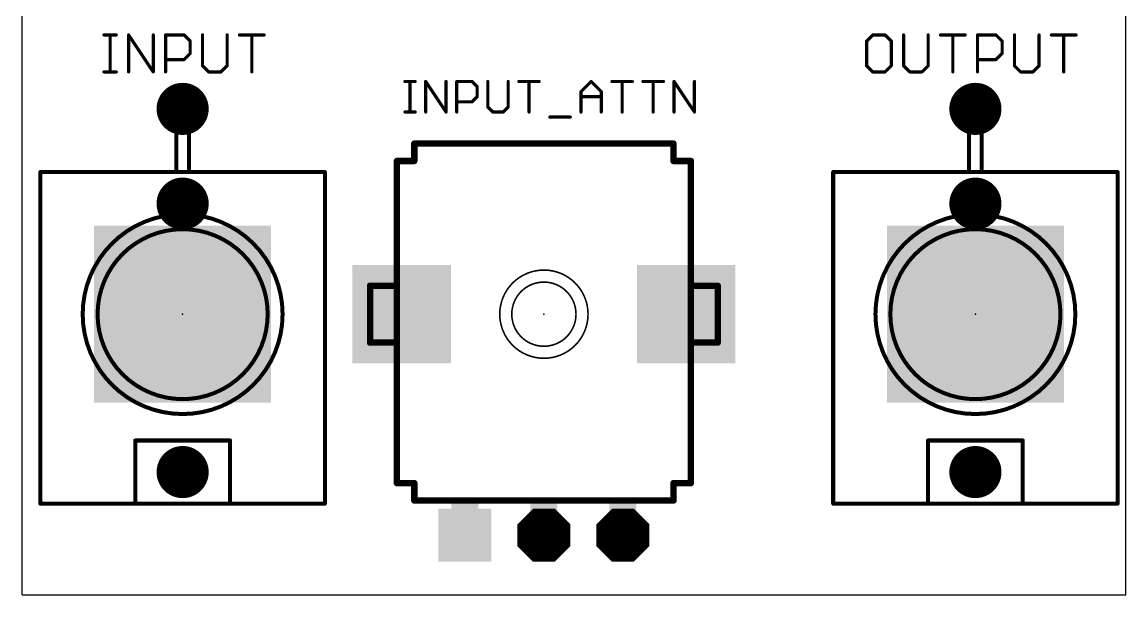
# Model space of a CAD drawing. Extents: x 0 to 35, y 0 to 103.
# Drawn here: x 0 to 34.92, y 0 to 18.14 of the extents above; entities that cross this region are included whole.
import ezdxf

# ---------------------------------------------------------------- set-up
doc = ezdxf.new("R2010")
doc.units = 0
for name, color, linetype in [('17', 110, 'CONTINUOUS'), ('20', 53, 'CONTINUOUS'), ('21', 253, 'CONTINUOUS'), ('23', 53, 'CONTINUOUS'), ('25', 253, 'CONTINUOUS'), ('41', 12, 'CONTINUOUS'), ('51', 253, 'CONTINUOUS')]:
    doc.layers.add(name, color=color, linetype=linetype)

# ---------------------------------------------------------------- blocks, each defined once
blk = doc.blocks.new('RECT')
blk.add_solid([(-0.5, -0.5), (0.5, -0.5), (-0.5, 0.5), (0.5, 0.5)])
blk = doc.blocks.new('ROUNDP')
at = {"const_width": 0.5}
blk.add_lwpolyline([(0, -0.25, 1), (0, 0.25, 1), (0, -0.25)], format="xyb", dxfattribs=at)
blk = doc.blocks.new('SQUAREP')
blk.add_solid([(-0.5, -0.5), (0.5, -0.5), (-0.5, 0.5), (0.5, 0.5)])
blk = doc.blocks.new('OCTAGONP')
at = {"const_width": 0.5}
blk.add_lwpolyline([(-0.25, -0.1036), (-0.25, 0.1036), (-0.1036, 0.25), (0.1036, 0.25), (0.25, 0.1036), (0.25, -0.1036), (0.1036, -0.25), (-0.1036, -0.25), (-0.25, -0.1036), (-0.25, 0.1036)], dxfattribs=at)

msp = doc.modelspace()

# ---------------------------------------------------------------- linework, layer by layer
at = {"layer": '20'}
for p, q in [((0, 0), (0, 99.695)), ((34.925, 0), (34.925, 99.695)), ((0, 0), (34.925, 0))]:
    msp.add_line(p, q, dxfattribs=at)
at = {"layer": '21'}
for points, const_width in [([(2.5908, 17.7302), (2.9806, 17.7302)], 0.1016), ([(2.7857, 16.5608), (2.7857, 17.7302)], 0.1016), ([(3.3704, 16.5608), (3.3704, 17.7302)], 0.1016), ([(3.3704, 17.7302), (4.15, 16.5608)], 0.1016), ([(4.15, 16.5608), (4.15, 17.7302)], 0.1016), ([(4.5398, 16.5608), (4.5398, 17.7302)], 0.1016), ([(4.5398, 17.7302), (5.1245, 17.7302)], 0.1016), ([(5.1245, 17.7302), (5.3194, 17.5353)], 0.1016), ([(5.3194, 17.5353), (5.3194, 17.1455)], 0.1016), ([(5.7092, 17.7302), (5.7092, 16.7557)], 0.1016), ([(6.4888, 16.7557), (6.4888, 17.7302)], 0.1016), ([(6.8786, 17.7302), (7.6582, 17.7302)], 0.1016), ([(7.2684, 16.5608), (7.2684, 17.7302)], 0.1016), ([(26.9157, 17.7302), (26.7208, 17.5353)], 0.1016), ([(26.7208, 17.5353), (26.7208, 16.7557)], 0.1016), ([(27.3055, 17.7302), (26.9157, 17.7302)], 0.1016), ([(27.5004, 17.5353), (27.3055, 17.7302)], 0.1016), ([(27.5004, 16.7557), (27.5004, 17.5353)], 0.1016), ([(27.8902, 17.7302), (27.8902, 16.7557)], 0.1016), ([(28.6698, 16.7557), (28.6698, 17.7302)], 0.1016), ([(29.0596, 17.7302), (29.8392, 17.7302)], 0.1016), ([(29.4494, 16.5608), (29.4494, 17.7302)], 0.1016), ([(30.229, 16.5608), (30.229, 17.7302)], 0.1016), ([(30.229, 17.7302), (30.8137, 17.7302)], 0.1016), ([(30.8137, 17.7302), (31.0086, 17.5353)], 0.1016), ([(31.0086, 17.5353), (31.0086, 17.1455)], 0.1016), ([(31.3984, 17.7302), (31.3984, 16.7557)], 0.1016), ([(32.178, 16.7557), (32.178, 17.7302)], 0.1016), ([(32.5678, 17.7302), (33.3474, 17.7302)], 0.1016), ([(32.9576, 16.5608), (32.9576, 17.7302)], 0.1016), ([(5.3194, 17.1455), (5.1245, 16.9506)], 0.1016), ([(31.0086, 17.1455), (30.8137, 16.9506)], 0.1016), ([(5.1245, 16.9506), (4.5398, 16.9506)], 0.1016), ([(5.7092, 16.7557), (5.9041, 16.5608)], 0.1016), ([(6.2939, 16.5608), (6.4888, 16.7557)], 0.1016), ([(26.7208, 16.7557), (26.9157, 16.5608)], 0.1016), ([(27.3055, 16.5608), (27.5004, 16.7557)], 0.1016), ([(27.8902, 16.7557), (28.0851, 16.5608)], 0.1016), ([(28.4749, 16.5608), (28.6698, 16.7557)], 0.1016), ([(30.8137, 16.9506), (30.229, 16.9506)], 0.1016), ([(31.3984, 16.7557), (31.5933, 16.5608)], 0.1016), ([(31.9831, 16.5608), (32.178, 16.7557)], 0.1016), ([(2.5908, 16.5608), (2.9806, 16.5608)], 0.1016), ([(5.9041, 16.5608), (6.2939, 16.5608)], 0.1016), ([(26.9157, 16.5608), (27.3055, 16.5608)], 0.1016), ([(28.0851, 16.5608), (28.4749, 16.5608)], 0.1016), ([(31.5933, 16.5608), (31.9831, 16.5608)], 0.1016), ([(5.28, 15.59), (4.88, 15.59)], 0.127), ([(4.88, 15.59), (4.88, 13.39)], 0.127), ([(5.28, 13.49), (5.28, 15.59)], 0.127), ([(30.3625, 15.59), (29.9625, 15.59)], 0.127), ([(29.9625, 15.59), (29.9625, 13.39)], 0.127), ([(30.3625, 13.49), (30.3625, 15.59)], 0.127), ([(12.41, 14.29), (20.61, 14.29)], 0.2032), ([(12.41, 14.29), (12.41, 13.74)], 0.2032), ([(20.61, 13.74), (20.61, 14.29)], 0.2032), ([(12.41, 13.74), (11.86, 13.74)], 0.2032), ([(11.86, 11.54), (11.86, 13.74)], 0.2032), ([(21.16, 13.74), (20.61, 13.74)], 0.2032), ([(21.16, 13.74), (21.16, 11.54)], 0.2032), ([(4.88, 13.39), (0.58, 13.39)], 0.127), ([(0.58, 13.39), (0.58, 2.89)], 0.127), ([(9.58, 13.39), (4.88, 13.39)], 0.127), ([(9.58, 2.89), (9.58, 13.39)], 0.127), ([(29.9625, 13.39), (25.6625, 13.39)], 0.127), ([(25.6625, 13.39), (25.6625, 2.89)], 0.127), ([(34.6625, 13.39), (29.9625, 13.39)], 0.127), ([(34.6625, 2.89), (34.6625, 13.39)], 0.127), ([(11.86, 3.54), (11.86, 6.74)], 0.2032), ([(21.16, 6.74), (21.16, 3.54)], 0.2032), ([(6.58, 4.89), (3.58, 4.89)], 0.127), ([(3.58, 4.89), (3.58, 2.89)], 0.127), ([(6.58, 2.89), (6.58, 4.89)], 0.127), ([(31.6625, 4.89), (28.6625, 4.89)], 0.127), ([(28.6625, 4.89), (28.6625, 2.89)], 0.127), ([(31.6625, 2.89), (31.6625, 4.89)], 0.127), ([(11.86, 3.54), (12.41, 3.54)], 0.2032), ([(12.41, 3.54), (12.41, 2.99)], 0.2032), ([(20.61, 3.54), (21.16, 3.54)], 0.2032), ([(20.61, 2.99), (20.61, 3.54)], 0.2032), ([(3.58, 2.89), (0.58, 2.89)], 0.127), ([(6.58, 2.89), (3.58, 2.89)], 0.127), ([(9.58, 2.89), (6.58, 2.89)], 0.127), ([(20.61, 2.99), (12.41, 2.99)], 0.2032), ([(28.6625, 2.89), (25.6625, 2.89)], 0.127), ([(31.6625, 2.89), (28.6625, 2.89)], 0.127), ([(34.6625, 2.89), (31.6625, 2.89)], 0.127)]:
    msp.add_lwpolyline(points, dxfattribs=dict(at, const_width=const_width))
for points, const_width in [([(2.5908, 17.7556, 1), (2.5908, 17.7048)], 0.0508), ([(2.8111, 17.7302, 1), (2.7603, 17.7302)], 0.0508), ([(2.9806, 17.7048, 1), (2.9806, 17.7556)], 0.0508), ([(3.3958, 17.7302, 1), (3.345, 17.7302)], 0.0508), ([(3.3915, 17.7443, 1), (3.3493, 17.7161)], 0.0508), ([(4.1754, 17.7302, 1), (4.1246, 17.7302)], 0.0508), ([(4.5652, 17.7302, 1), (4.5144, 17.7302)], 0.0508), ([(4.5398, 17.7556, 1), (4.5398, 17.7048)], 0.0508), ([(5.1425, 17.7482, 1), (5.1065, 17.7122)], 0.0508), ([(5.1245, 17.7048, 1), (5.1245, 17.7556)], 0.0508), ([(5.3448, 17.5353, 1), (5.294, 17.5353)], 0.0508), ([(5.3014, 17.5173, 1), (5.3374, 17.5533)], 0.0508), ([(5.7346, 17.7302, 1), (5.6838, 17.7302)], 0.0508), ([(6.5142, 17.7302, 1), (6.4634, 17.7302)], 0.0508), ([(6.8786, 17.7556, 1), (6.8786, 17.7048)], 0.0508), ([(7.2938, 17.7302, 1), (7.243, 17.7302)], 0.0508), ([(7.6582, 17.7048, 1), (7.6582, 17.7556)], 0.0508), ([(26.7028, 17.5533, 1), (26.7388, 17.5173)], 0.0508), ([(26.7462, 17.5353, 1), (26.6954, 17.5353)], 0.0508), ([(26.9157, 17.7556, 1), (26.9157, 17.7048)], 0.0508), ([(26.9337, 17.7122, 1), (26.8977, 17.7482)], 0.0508), ([(27.3235, 17.7482, 1), (27.2875, 17.7122)], 0.0508), ([(27.3055, 17.7048, 1), (27.3055, 17.7556)], 0.0508), ([(27.5258, 17.5353, 1), (27.475, 17.5353)], 0.0508), ([(27.4824, 17.5173, 1), (27.5184, 17.5533)], 0.0508), ([(27.9156, 17.7302, 1), (27.8648, 17.7302)], 0.0508), ([(28.6952, 17.7302, 1), (28.6444, 17.7302)], 0.0508), ([(29.0596, 17.7556, 1), (29.0596, 17.7048)], 0.0508), ([(29.4748, 17.7302, 1), (29.424, 17.7302)], 0.0508), ([(29.8392, 17.7048, 1), (29.8392, 17.7556)], 0.0508), ([(30.2544, 17.7302, 1), (30.2036, 17.7302)], 0.0508), ([(30.229, 17.7556, 1), (30.229, 17.7048)], 0.0508), ([(30.8316, 17.7482, 1), (30.7957, 17.7122)], 0.0508), ([(30.8137, 17.7048, 1), (30.8137, 17.7556)], 0.0508), ([(31.034, 17.5353, 1), (30.9832, 17.5353)], 0.0508), ([(30.9906, 17.5173, 1), (31.0265, 17.5533)], 0.0508), ([(31.4238, 17.7302, 1), (31.373, 17.7302)], 0.0508), ([(32.2034, 17.7302, 1), (32.1526, 17.7302)], 0.0508), ([(32.5678, 17.7556, 1), (32.5678, 17.7048)], 0.0508), ([(32.983, 17.7302, 1), (32.9322, 17.7302)], 0.0508), ([(33.3474, 17.7048, 1), (33.3474, 17.7556)], 0.0508), ([(5.294, 17.1455, 1), (5.3448, 17.1455)], 0.0508), ([(5.3374, 17.1275, 1), (5.3014, 17.1635)], 0.0508), ([(30.9832, 17.1455, 1), (31.034, 17.1455)], 0.0508), ([(31.0265, 17.1275, 1), (30.9906, 17.1635)], 0.0508), ([(4.5398, 16.976, 1), (4.5398, 16.9252)], 0.0508), ([(5.1065, 16.9686, 1), (5.1425, 16.9326)], 0.0508), ([(5.1245, 16.9252, 1), (5.1245, 16.976)], 0.0508), ([(5.7272, 16.7737, 1), (5.6912, 16.7377)], 0.0508), ([(5.6838, 16.7557, 1), (5.7346, 16.7557)], 0.0508), ([(6.4634, 16.7557, 1), (6.5142, 16.7557)], 0.0508), ([(6.5067, 16.7377, 1), (6.4708, 16.7737)], 0.0508), ([(26.7388, 16.7737, 1), (26.7028, 16.7377)], 0.0508), ([(26.6954, 16.7557, 1), (26.7462, 16.7557)], 0.0508), ([(27.475, 16.7557, 1), (27.5258, 16.7557)], 0.0508), ([(27.5184, 16.7377, 1), (27.4824, 16.7737)], 0.0508), ([(27.9082, 16.7737, 1), (27.8722, 16.7377)], 0.0508), ([(27.8648, 16.7557, 1), (27.9156, 16.7557)], 0.0508), ([(28.6444, 16.7557, 1), (28.6952, 16.7557)], 0.0508), ([(28.6878, 16.7377, 1), (28.6518, 16.7737)], 0.0508), ([(30.229, 16.976, 1), (30.229, 16.9252)], 0.0508), ([(30.7957, 16.9686, 1), (30.8316, 16.9326)], 0.0508), ([(30.8137, 16.9252, 1), (30.8137, 16.976)], 0.0508), ([(31.4163, 16.7737, 1), (31.3804, 16.7377)], 0.0508), ([(31.373, 16.7557, 1), (31.4238, 16.7557)], 0.0508), ([(32.1526, 16.7557, 1), (32.2034, 16.7557)], 0.0508), ([(32.1959, 16.7377, 1), (32.16, 16.7737)], 0.0508), ([(2.5908, 16.5862, 1), (2.5908, 16.5354)], 0.0508), ([(2.7603, 16.5608, 1), (2.8111, 16.5608)], 0.0508), ([(2.9806, 16.5354, 1), (2.9806, 16.5862)], 0.0508), ([(3.345, 16.5608, 1), (3.3958, 16.5608)], 0.0508), ([(4.1246, 16.5608, 1), (4.1754, 16.5608)], 0.0508), ([(4.1289, 16.5467, 1), (4.1711, 16.5749)], 0.0508), ([(4.5144, 16.5608, 1), (4.5652, 16.5608)], 0.0508), ([(5.9041, 16.5862, 1), (5.9041, 16.5354)], 0.0508), ([(5.8861, 16.5428, 1), (5.922, 16.5788)], 0.0508), ([(6.2759, 16.5788, 1), (6.3118, 16.5428)], 0.0508), ([(6.2939, 16.5354, 1), (6.2939, 16.5862)], 0.0508), ([(7.243, 16.5608, 1), (7.2938, 16.5608)], 0.0508), ([(26.9157, 16.5862, 1), (26.9157, 16.5354)], 0.0508), ([(26.8977, 16.5428, 1), (26.9337, 16.5788)], 0.0508), ([(27.2875, 16.5788, 1), (27.3235, 16.5428)], 0.0508), ([(27.3055, 16.5354, 1), (27.3055, 16.5862)], 0.0508), ([(28.0851, 16.5862, 1), (28.0851, 16.5354)], 0.0508), ([(28.0671, 16.5428, 1), (28.1031, 16.5788)], 0.0508), ([(28.4569, 16.5788, 1), (28.4929, 16.5428)], 0.0508), ([(28.4749, 16.5354, 1), (28.4749, 16.5862)], 0.0508), ([(29.424, 16.5608, 1), (29.4748, 16.5608)], 0.0508), ([(30.2036, 16.5608, 1), (30.2544, 16.5608)], 0.0508), ([(31.5933, 16.5862, 1), (31.5933, 16.5354)], 0.0508), ([(31.5753, 16.5428, 1), (31.6112, 16.5788)], 0.0508), ([(31.9651, 16.5788, 1), (32.001, 16.5428)], 0.0508), ([(31.9831, 16.5354, 1), (31.9831, 16.5862)], 0.0508), ([(32.9322, 16.5608, 1), (32.983, 16.5608)], 0.0508), ([(4.88, 15.6218, 1), (4.88, 15.5583)], 0.0635), ([(4.9117, 15.59, 1), (4.8483, 15.59)], 0.0635), ([(5.3117, 15.59, 1), (5.2483, 15.59)], 0.0635), ([(5.28, 15.5583, 1), (5.28, 15.6218)], 0.0635), ([(29.9625, 15.6218, 1), (29.9625, 15.5583)], 0.0635), ([(29.9943, 15.59, 1), (29.9308, 15.59)], 0.0635), ([(30.3942, 15.59, 1), (30.3308, 15.59)], 0.0635), ([(30.3625, 15.5583, 1), (30.3625, 15.6218)], 0.0635), ([(12.41, 14.3408, 1), (12.41, 14.2392)], 0.1016), ([(12.4608, 14.29, 1), (12.3592, 14.29)], 0.1016), ([(20.6608, 14.29, 1), (20.5592, 14.29)], 0.1016), ([(20.61, 14.2392, 1), (20.61, 14.3408)], 0.1016), ([(11.86, 13.7908, 1), (11.86, 13.6892)], 0.1016), ([(11.9108, 13.74, 1), (11.8092, 13.74)], 0.1016), ([(12.3592, 13.74, 1), (12.4608, 13.74)], 0.1016), ([(12.41, 13.6892, 1), (12.41, 13.7908)], 0.1016), ([(20.61, 13.7908, 1), (20.61, 13.6892)], 0.1016), ([(20.5592, 13.74, 1), (20.6608, 13.74)], 0.1016), ([(21.2108, 13.74, 1), (21.1092, 13.74)], 0.1016), ([(21.16, 13.6892, 1), (21.16, 13.7908)], 0.1016), ([(0.58, 13.4218, 1), (0.58, 13.3582)], 0.0635), ([(0.6118, 13.39, 1), (0.5483, 13.39)], 0.0635), ([(4.88, 13.4218, 1), (4.88, 13.3582)], 0.0635), ([(4.8483, 13.39, 1), (4.9117, 13.39)], 0.0635), ([(4.88, 13.3582, 1), (4.88, 13.4218)], 0.0635), ([(5.2483, 13.49, 1), (5.3117, 13.49)], 0.0635), ([(9.6118, 13.39, 1), (9.5482, 13.39)], 0.0635), ([(9.58, 13.3582, 1), (9.58, 13.4218)], 0.0635), ([(25.6625, 13.4218, 1), (25.6625, 13.3582)], 0.0635), ([(25.6943, 13.39, 1), (25.6308, 13.39)], 0.0635), ([(29.9625, 13.4218, 1), (29.9625, 13.3582)], 0.0635), ([(29.9308, 13.39, 1), (29.9943, 13.39)], 0.0635), ([(29.9625, 13.3582, 1), (29.9625, 13.4218)], 0.0635), ([(30.3308, 13.49, 1), (30.3942, 13.49)], 0.0635), ([(34.6943, 13.39, 1), (34.6307, 13.39)], 0.0635), ([(34.6625, 13.3582, 1), (34.6625, 13.4218)], 0.0635), ([(5.08, 5.7277, 1), (5.08, 12.0523, 1), (5.08, 5.7277)], 0.127), ([(30.1625, 5.7277, 1), (30.1625, 12.0523, 1), (30.1625, 5.7277)], 0.127), ([(5.08, 6.1993, 1), (5.08, 11.5807, 1), (5.08, 6.1993)], 0.127), ([(11.8092, 11.54, 1), (11.9108, 11.54)], 0.1016), ([(21.1092, 11.54, 1), (21.2108, 11.54)], 0.1016), ([(30.1625, 6.1993, 1), (30.1625, 11.5807, 1), (30.1625, 6.1993)], 0.127), ([(16.51, 7.493, 1), (16.51, 10.287, 1), (16.51, 7.493)], 0.0508), ([(16.51, 7.874, 1), (16.51, 9.906, 1), (16.51, 7.874)], 0.0508), ([(11.9108, 6.74, 1), (11.8092, 6.74)], 0.1016), ([(21.2108, 6.74, 1), (21.1092, 6.74)], 0.1016), ([(3.6118, 4.89, 1), (3.5482, 4.89)], 0.0635), ([(3.58, 4.9218, 1), (3.58, 4.8583)], 0.0635), ([(6.6117, 4.89, 1), (6.5483, 4.89)], 0.0635), ([(6.58, 4.8583, 1), (6.58, 4.9218)], 0.0635), ([(28.6625, 4.9218, 1), (28.6625, 4.8583)], 0.0635), ([(28.6943, 4.89, 1), (28.6308, 4.89)], 0.0635), ([(31.6943, 4.89, 1), (31.6308, 4.89)], 0.0635), ([(31.6625, 4.8583, 1), (31.6625, 4.9218)], 0.0635), ([(11.86, 3.5908, 1), (11.86, 3.4892)], 0.1016), ([(11.8092, 3.54, 1), (11.9108, 3.54)], 0.1016), ([(12.4608, 3.54, 1), (12.3592, 3.54)], 0.1016), ([(12.41, 3.4892, 1), (12.41, 3.5908)], 0.1016), ([(20.61, 3.5908, 1), (20.61, 3.4892)], 0.1016), ([(20.6608, 3.54, 1), (20.5592, 3.54)], 0.1016), ([(21.1092, 3.54, 1), (21.2108, 3.54)], 0.1016), ([(21.16, 3.4892, 1), (21.16, 3.5908)], 0.1016), ([(0.58, 2.9218, 1), (0.58, 2.8582)], 0.0635), ([(0.5483, 2.89, 1), (0.6118, 2.89)], 0.0635), ([(3.58, 2.9218, 1), (3.58, 2.8582)], 0.0635), ([(3.5482, 2.89, 1), (3.6118, 2.89)], 0.0635), ([(3.58, 2.8582, 1), (3.58, 2.9218)], 0.0635), ([(6.58, 2.9218, 1), (6.58, 2.8582)], 0.0635), ([(6.5483, 2.89, 1), (6.6117, 2.89)], 0.0635), ([(6.58, 2.8582, 1), (6.58, 2.9218)], 0.0635), ([(9.5482, 2.89, 1), (9.6118, 2.89)], 0.0635), ([(9.58, 2.8582, 1), (9.58, 2.9218)], 0.0635), ([(12.41, 3.0408, 1), (12.41, 2.9392)], 0.1016), ([(12.3592, 2.99, 1), (12.4608, 2.99)], 0.1016), ([(20.5592, 2.99, 1), (20.6608, 2.99)], 0.1016), ([(20.61, 2.9392, 1), (20.61, 3.0408)], 0.1016), ([(25.6625, 2.9218, 1), (25.6625, 2.8582)], 0.0635), ([(25.6308, 2.89, 1), (25.6943, 2.89)], 0.0635), ([(28.6625, 2.9218, 1), (28.6625, 2.8582)], 0.0635), ([(28.6308, 2.89, 1), (28.6943, 2.89)], 0.0635), ([(28.6625, 2.8582, 1), (28.6625, 2.9218)], 0.0635), ([(31.6625, 2.9218, 1), (31.6625, 2.8582)], 0.0635), ([(31.6308, 2.89, 1), (31.6943, 2.89)], 0.0635), ([(31.6625, 2.8582, 1), (31.6625, 2.9218)], 0.0635), ([(34.6307, 2.89, 1), (34.6943, 2.89)], 0.0635), ([(34.6625, 2.8582, 1), (34.6625, 2.9218)], 0.0635)]:
    msp.add_lwpolyline(points, format="xyb", dxfattribs=dict(at, const_width=const_width))
at = {"layer": '23'}
for p in [(5.08, 8.89), (16.51, 8.89), (30.1625, 8.89)]:
    msp.add_point(p, dxfattribs=at)
at = {"layer": '25', "const_width": 0.1016}
for points in [[(12.1158, 16.2568), (12.4378, 16.2568)], [(12.2768, 15.2908), (12.2768, 16.2568)], [(12.7707, 15.2908), (12.7707, 16.2568)], [(12.7707, 16.2568), (13.4147, 15.2908)], [(13.4147, 15.2908), (13.4147, 16.2568)], [(13.753, 15.2908), (13.753, 16.2568)], [(13.753, 16.2568), (14.236, 16.2568)], [(14.236, 16.2568), (14.397, 16.0958)], [(14.397, 16.0958), (14.397, 15.7738)], [(14.7353, 16.2568), (14.7353, 15.4518)], [(15.3793, 15.4518), (15.3793, 16.2568)], [(15.7175, 16.2568), (16.3616, 16.2568)], [(16.0396, 15.2908), (16.0396, 16.2568)], [(17.6821, 15.9348), (18.0041, 16.2568)], [(18.0041, 16.2568), (18.3261, 15.9348)], [(18.6644, 16.2568), (19.3084, 16.2568)], [(18.9864, 15.2908), (18.9864, 16.2568)], [(19.6467, 16.2568), (20.2907, 16.2568)], [(19.9687, 15.2908), (19.9687, 16.2568)], [(20.629, 15.2908), (20.629, 16.2568)], [(20.629, 16.2568), (21.273, 15.2908)], [(21.273, 15.2908), (21.273, 16.2568)], [(14.397, 15.7738), (14.236, 15.6128)], [(17.6821, 15.2908), (17.6821, 15.9348)], [(17.6821, 15.7738), (18.3261, 15.7738)], [(18.3261, 15.9348), (18.3261, 15.2908)], [(14.236, 15.6128), (13.753, 15.6128)], [(14.7353, 15.4518), (14.8963, 15.2908)], [(15.2183, 15.2908), (15.3793, 15.4518)], [(12.1158, 15.2908), (12.4378, 15.2908)], [(14.8963, 15.2908), (15.2183, 15.2908)], [(16.6998, 15.1298), (17.3439, 15.1298)]]:
    msp.add_lwpolyline(points, dxfattribs=at)
at = {"layer": '25', "const_width": 0.0508}
for points in [[(12.1158, 16.2822, 1), (12.1158, 16.2314)], [(12.3022, 16.2568, 1), (12.2514, 16.2568)], [(12.4378, 16.2314, 1), (12.4378, 16.2822)], [(12.7918, 16.2709, 1), (12.7495, 16.2427)], [(12.7961, 16.2568, 1), (12.7453, 16.2568)], [(13.4401, 16.2568, 1), (13.3893, 16.2568)], [(13.7784, 16.2568, 1), (13.7276, 16.2568)], [(13.753, 16.2822, 1), (13.753, 16.2314)], [(14.2539, 16.2748, 1), (14.218, 16.2389)], [(14.236, 16.2314, 1), (14.236, 16.2822)], [(14.4224, 16.0958, 1), (14.3716, 16.0958)], [(14.379, 16.0779, 1), (14.4149, 16.1138)], [(14.7607, 16.2568, 1), (14.7099, 16.2568)], [(15.4047, 16.2568, 1), (15.3539, 16.2568)], [(15.7175, 16.2822, 1), (15.7175, 16.2314)], [(16.065, 16.2568, 1), (16.0142, 16.2568)], [(16.3616, 16.2314, 1), (16.3616, 16.2822)], [(18.0221, 16.2748, 1), (17.9862, 16.2389)], [(18.0221, 16.2389, 1), (17.9862, 16.2748)], [(18.6644, 16.2822, 1), (18.6644, 16.2314)], [(19.0118, 16.2568, 1), (18.961, 16.2568)], [(19.3084, 16.2314, 1), (19.3084, 16.2822)], [(19.6467, 16.2822, 1), (19.6467, 16.2314)], [(19.9941, 16.2568, 1), (19.9433, 16.2568)], [(20.2907, 16.2314, 1), (20.2907, 16.2822)], [(20.6544, 16.2568, 1), (20.6036, 16.2568)], [(20.6501, 16.2709, 1), (20.6079, 16.2427)], [(21.2984, 16.2568, 1), (21.2476, 16.2568)], [(14.3716, 15.7738, 1), (14.4224, 15.7738)], [(14.4149, 15.7559, 1), (14.379, 15.7918)], [(17.7075, 15.9348, 1), (17.6567, 15.9348)], [(17.6821, 15.7992, 1), (17.6821, 15.7484)], [(17.6642, 15.9528, 1), (17.7001, 15.9169)], [(18.3515, 15.9348, 1), (18.3007, 15.9348)], [(18.3082, 15.9169, 1), (18.3441, 15.9528)], [(18.3261, 15.7484, 1), (18.3261, 15.7992)], [(13.753, 15.6382, 1), (13.753, 15.5874)], [(14.218, 15.6308, 1), (14.2539, 15.5948)], [(14.236, 15.5874, 1), (14.236, 15.6382)], [(14.7532, 15.4698, 1), (14.7173, 15.4338)], [(14.7099, 15.4518, 1), (14.7607, 15.4518)], [(15.3539, 15.4518, 1), (15.4047, 15.4518)], [(15.3972, 15.4338, 1), (15.3613, 15.4698)], [(12.1158, 15.3162, 1), (12.1158, 15.2654)], [(12.2514, 15.2908, 1), (12.3022, 15.2908)], [(12.4378, 15.2654, 1), (12.4378, 15.3162)], [(12.7453, 15.2908, 1), (12.7961, 15.2908)], [(13.3893, 15.2908, 1), (13.4401, 15.2908)], [(13.3935, 15.2767, 1), (13.4358, 15.3049)], [(13.7276, 15.2908, 1), (13.7784, 15.2908)], [(14.8963, 15.3162, 1), (14.8963, 15.2654)], [(14.8783, 15.2728, 1), (14.9142, 15.3088)], [(15.2003, 15.3088, 1), (15.2362, 15.2728)], [(15.2183, 15.2654, 1), (15.2183, 15.3162)], [(16.0142, 15.2908, 1), (16.065, 15.2908)], [(16.6998, 15.1552, 1), (16.6998, 15.1044)], [(17.3439, 15.1044, 1), (17.3439, 15.1552)], [(17.6567, 15.2908, 1), (17.7075, 15.2908)], [(18.3007, 15.2908, 1), (18.3515, 15.2908)], [(18.961, 15.2908, 1), (19.0118, 15.2908)], [(19.9433, 15.2908, 1), (19.9941, 15.2908)], [(20.6036, 15.2908, 1), (20.6544, 15.2908)], [(21.2476, 15.2908, 1), (21.2984, 15.2908)], [(21.2519, 15.2767, 1), (21.2942, 15.3049)]]:
    msp.add_lwpolyline(points, format="xyb", dxfattribs=at)
at = {"layer": '51', "const_width": 0.2032}
for points in [[(11.86, 3.54), (11.86, 13.74)], [(21.16, 13.74), (21.16, 3.54)], [(11.76, 9.79), (11.01, 9.79)], [(11.01, 9.79), (11.01, 7.99)], [(22.01, 9.79), (21.26, 9.79)], [(22.01, 7.99), (22.01, 9.79)], [(11.01, 7.99), (11.76, 7.99)], [(21.26, 7.99), (22.01, 7.99)]]:
    msp.add_lwpolyline(points, dxfattribs=at)
at = {"layer": '51', "const_width": 0.1016}
for points in [[(11.9108, 13.74, 1), (11.8092, 13.74)], [(21.2108, 13.74, 1), (21.1092, 13.74)], [(11.01, 9.8408, 1), (11.01, 9.7392)], [(11.0608, 9.79, 1), (10.9592, 9.79)], [(11.76, 9.7392, 1), (11.76, 9.8408)], [(21.26, 9.8408, 1), (21.26, 9.7392)], [(22.0608, 9.79, 1), (21.9592, 9.79)], [(22.01, 9.7392, 1), (22.01, 9.8408)], [(11.01, 8.0408, 1), (11.01, 7.9392)], [(10.9592, 7.99, 1), (11.0608, 7.99)], [(11.76, 7.9392, 1), (11.76, 8.0408)], [(21.26, 8.0408, 1), (21.26, 7.9392)], [(21.9592, 7.99, 1), (22.0608, 7.99)], [(22.01, 7.9392, 1), (22.01, 8.0408)], [(11.8092, 3.54, 1), (11.9108, 3.54)], [(21.1092, 3.54, 1), (21.2108, 3.54)]]:
    msp.add_lwpolyline(points, format="xyb", dxfattribs=at)

# ---------------------------------------------------------------- block references
at = {"layer": '17'}
for name, p, xscale, yscale, rotation in [('ROUNDP', (5.08, 15.39), 1.65, 1.65, 180), ('ROUNDP', (5.08, 15.39), 1.65, 1.65, 180), ('ROUNDP', (30.1625, 15.39), 1.65, 1.65, 180), ('ROUNDP', (30.1625, 15.39), 1.65, 1.65, 180), ('ROUNDP', (5.08, 12.39), 1.65, 1.65, 180), ('ROUNDP', (5.08, 12.39), 1.65, 1.65, 180), ('ROUNDP', (30.1625, 12.39), 1.65, 1.65, 180), ('ROUNDP', (30.1625, 12.39), 1.65, 1.65, 180), ('SQUAREP', (12.01, 8.89), 3.116, 3.116, 270), ('SQUAREP', (12.01, 8.89), 3.116, 3.116, 270), ('SQUAREP', (21.01, 8.89), 3.116, 3.116, 270), ('SQUAREP', (21.01, 8.89), 3.116, 3.116, 270), ('ROUNDP', (5.08, 3.89), 1.65, 1.65, 180), ('ROUNDP', (5.08, 3.89), 1.65, 1.65, 180), ('ROUNDP', (30.1625, 3.89), 1.65, 1.65, 180), ('ROUNDP', (30.1625, 3.89), 1.65, 1.65, 180), ('SQUAREP', (14.01, 1.89), 1.6764, 1.6764, 270), ('SQUAREP', (14.01, 1.89), 1.6764, 1.6764, 270), ('OCTAGONP', (16.51, 1.89), 1.6764, 1.6764, 270), ('OCTAGONP', (16.51, 1.89), 1.6764, 1.6764, 270), ('OCTAGONP', (19.01, 1.89), 1.6764, 1.6764, 270), ('OCTAGONP', (19.01, 1.89), 1.6764, 1.6764, 270)]:
    msp.add_blockref(name, p, dxfattribs=dict(at, xscale=xscale, yscale=yscale, rotation=rotation))
at = {"layer": '41', "xscale": 5.6, "yscale": 5.6, "rotation": 180}
for p in [(5.08, 8.89), (30.1625, 8.89)]:
    msp.add_blockref('RECT', p, dxfattribs=at)
at = {"layer": '51', "xscale": 0.85, "yscale": 1.325}
for p in [(14.01, 2.2275), (16.51, 2.2275), (19.01, 2.2275)]:
    msp.add_blockref('RECT', p, dxfattribs=at)

doc.saveas('drawing.dxf')
